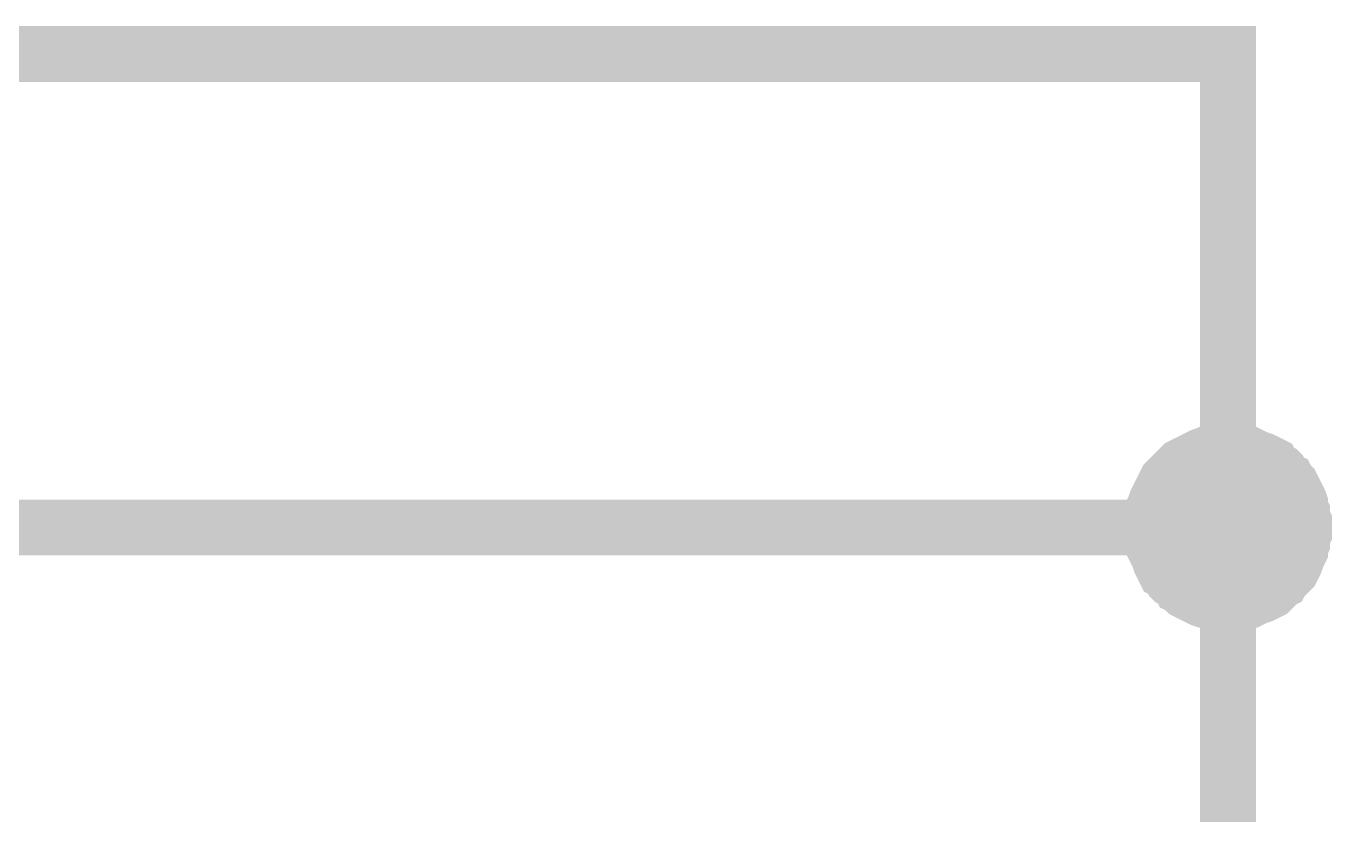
# Model space of a CAD drawing. Header units: millimetres. Extents: x 0 to 594, y 0 to 420.
# Drawn here: x 318.94 to 325.94, y 124.53 to 128.76 of the extents above; entities that cross this region are included whole.
import ezdxf

# ---------------------------------------------------------------- set-up
doc = ezdxf.new("R2010")
doc.units = ezdxf.units.MM
doc.layers.add('Sheet', color=255, linetype='Continuous')

msp = doc.modelspace()

# ---------------------------------------------------------------- linework, layer by layer
at = {"layer": 'Sheet', "color": 0}
for points, const_width in [([(314.7582, 128.612), (322.3779, 128.612)], 0.2997), ([(322.3779, 126.072), (325.3835, 126.072), (325.3835, 128.612), (322.3779, 128.612)], 0.2997), ([(324.8755, 126.072), (324.8755, 126.1037), (324.8755, 126.1249), (324.8861, 126.1461), (324.8861, 126.1778), (324.8861, 126.199), (324.8967, 126.2201), (324.9072, 126.2519), (324.9178, 126.2731), (324.9284, 126.2942), (324.939, 126.3154), (324.9496, 126.3366), (324.9602, 126.3577), (324.9707, 126.3789), (324.9919, 126.4001), (325.0025, 126.4106), (325.0237, 126.4318), (325.0448, 126.453), (325.0554, 126.4636), (325.0766, 126.4847), (325.0977, 126.4953), (325.1189, 126.5059), (325.1401, 126.5165), (325.1612, 126.5271), (325.1824, 126.5376), (325.2036, 126.5482), (325.2353, 126.5588), (325.2565, 126.5694), (325.2777, 126.5694), (325.3094, 126.5694), (325.3306, 126.58), (325.3517, 126.58), (325.3835, 126.58)], 0.0991), ([(324.8755, 126.072), (324.8755, 126.1037), (324.8755, 126.1249), (324.8861, 126.1461), (324.8861, 126.1778), (324.8861, 126.199), (324.8967, 126.2201), (324.9072, 126.2519), (324.9178, 126.2731), (324.9284, 126.2942), (324.939, 126.3154), (324.9496, 126.3366), (324.9602, 126.3577), (324.9707, 126.3789), (324.9919, 126.4001), (325.0025, 126.4106), (325.0237, 126.4318), (325.0448, 126.453), (325.0554, 126.4636), (325.0766, 126.4847), (325.0977, 126.4953), (325.1189, 126.5059), (325.1401, 126.5165), (325.1612, 126.5271), (325.1824, 126.5376), (325.2036, 126.5482), (325.2353, 126.5588), (325.2565, 126.5694), (325.2777, 126.5694), (325.3094, 126.5694), (325.3306, 126.58), (325.3517, 126.58), (325.3835, 126.58)], 0.0991), ([(324.8755, 126.072), (324.8755, 126.1037), (324.8755, 126.1249), (324.8861, 126.1461), (324.8861, 126.1778), (324.8861, 126.199), (324.8967, 126.2201), (324.9072, 126.2519), (324.9178, 126.2731), (324.9284, 126.2942), (324.939, 126.3154), (324.9496, 126.3366), (324.9602, 126.3577), (324.9707, 126.3789), (324.9919, 126.4001), (325.0025, 126.4106), (325.0237, 126.4318), (325.0448, 126.453), (325.0554, 126.4636), (325.0766, 126.4847), (325.0977, 126.4953), (325.1189, 126.5059), (325.1401, 126.5165), (325.1612, 126.5271), (325.1824, 126.5376), (325.2036, 126.5482), (325.2353, 126.5588), (325.2565, 126.5694), (325.2777, 126.5694), (325.3094, 126.5694), (325.3306, 126.58), (325.3517, 126.58), (325.3835, 126.58)], 0.0991), ([(324.8755, 126.072), (324.8755, 126.1037), (324.8755, 126.1249), (324.8861, 126.1461), (324.8861, 126.1778), (324.8861, 126.199), (324.8967, 126.2201), (324.9072, 126.2519), (324.9178, 126.2731), (324.9284, 126.2942), (324.939, 126.3154), (324.9496, 126.3366), (324.9602, 126.3577), (324.9707, 126.3789), (324.9919, 126.4001), (325.0025, 126.4106), (325.0237, 126.4318), (325.0448, 126.453), (325.0554, 126.4636), (325.0766, 126.4847), (325.0977, 126.4953), (325.1189, 126.5059), (325.1401, 126.5165), (325.1612, 126.5271), (325.1824, 126.5376), (325.2036, 126.5482), (325.2353, 126.5588), (325.2565, 126.5694), (325.2777, 126.5694), (325.3094, 126.5694), (325.3306, 126.58), (325.3517, 126.58), (325.3835, 126.58)], 0.0991), ([(324.8755, 126.072), (324.8755, 126.1037), (324.8755, 126.1249), (324.8861, 126.1461), (324.8861, 126.1778), (324.8861, 126.199), (324.8967, 126.2201), (324.9072, 126.2519), (324.9178, 126.2731), (324.9284, 126.2942), (324.939, 126.3154), (324.9496, 126.3366), (324.9602, 126.3577), (324.9707, 126.3789), (324.9919, 126.4001), (325.0025, 126.4106), (325.0237, 126.4318), (325.0448, 126.453), (325.0554, 126.4636), (325.0766, 126.4847), (325.0977, 126.4953), (325.1189, 126.5059), (325.1401, 126.5165), (325.1612, 126.5271), (325.1824, 126.5376), (325.2036, 126.5482), (325.2353, 126.5588), (325.2565, 126.5694), (325.2777, 126.5694), (325.3094, 126.5694), (325.3306, 126.58), (325.3517, 126.58), (325.3835, 126.58)], 0.0991), ([(324.8755, 126.072), (324.8755, 126.1037), (324.8755, 126.1249), (324.8861, 126.1461), (324.8861, 126.1778), (324.8861, 126.199), (324.8967, 126.2201), (324.9072, 126.2519), (324.9178, 126.2731), (324.9284, 126.2942), (324.939, 126.3154), (324.9496, 126.3366), (324.9602, 126.3577), (324.9707, 126.3789), (324.9919, 126.4001), (325.0025, 126.4106), (325.0237, 126.4318), (325.0448, 126.453), (325.0554, 126.4636), (325.0766, 126.4847), (325.0977, 126.4953), (325.1189, 126.5059), (325.1401, 126.5165), (325.1612, 126.5271), (325.1824, 126.5376), (325.2036, 126.5482), (325.2353, 126.5588), (325.2565, 126.5694), (325.2777, 126.5694), (325.3094, 126.5694), (325.3306, 126.58), (325.3517, 126.58), (325.3835, 126.58)], 0.0991), ([(324.8755, 126.072), (324.8755, 126.1037), (324.8755, 126.1249), (324.8861, 126.1461), (324.8861, 126.1778), (324.8861, 126.199), (324.8967, 126.2201), (324.9072, 126.2519), (324.9178, 126.2731), (324.9284, 126.2942), (324.939, 126.3154), (324.9496, 126.3366), (324.9602, 126.3577), (324.9707, 126.3789), (324.9919, 126.4001), (325.0025, 126.4106), (325.0237, 126.4318), (325.0448, 126.453), (325.0554, 126.4636), (325.0766, 126.4847), (325.0977, 126.4953), (325.1189, 126.5059), (325.1401, 126.5165), (325.1612, 126.5271), (325.1824, 126.5376), (325.2036, 126.5482), (325.2353, 126.5588), (325.2565, 126.5694), (325.2777, 126.5694), (325.3094, 126.5694), (325.3306, 126.58), (325.3517, 126.58), (325.3835, 126.58)], 0.0991), ([(324.8755, 126.072), (324.8755, 126.1037), (324.8755, 126.1249), (324.8861, 126.1461), (324.8861, 126.1778), (324.8861, 126.199), (324.8967, 126.2201), (324.9072, 126.2519), (324.9178, 126.2731), (324.9284, 126.2942), (324.939, 126.3154), (324.9496, 126.3366), (324.9602, 126.3577), (324.9707, 126.3789), (324.9919, 126.4001), (325.0025, 126.4106), (325.0237, 126.4318), (325.0448, 126.453), (325.0554, 126.4636), (325.0766, 126.4847), (325.0977, 126.4953), (325.1189, 126.5059), (325.1401, 126.5165), (325.1612, 126.5271), (325.1824, 126.5376), (325.2036, 126.5482), (325.2353, 126.5588), (325.2565, 126.5694), (325.2777, 126.5694), (325.3094, 126.5694), (325.3306, 126.58), (325.3517, 126.58), (325.3835, 126.58)], 0.0991), ([(325.3835, 126.58), (325.3835, 126.58)], 0.0991), ([(325.3835, 126.58), (325.4046, 126.58), (325.4364, 126.58), (325.4576, 126.5694), (325.4893, 126.5694), (325.5105, 126.5694), (325.5316, 126.5588), (325.5528, 126.5482), (325.574, 126.5376), (325.6057, 126.5271), (325.6269, 126.5165), (325.6481, 126.5059), (325.6692, 126.4953), (325.6904, 126.4847), (325.701, 126.4636), (325.7221, 126.453), (325.7433, 126.4318), (325.7539, 126.4106), (325.7751, 126.4001), (325.7856, 126.3789), (325.8068, 126.3577), (325.8174, 126.3366), (325.828, 126.3154), (325.8385, 126.2942), (325.8491, 126.2731), (325.8597, 126.2519), (325.8703, 126.2201), (325.8703, 126.199), (325.8809, 126.1778), (325.8809, 126.1461), (325.8915, 126.1249), (325.8915, 126.1037), (325.8915, 126.072)], 0.0991), ([(325.3835, 126.58), (325.3835, 126.58)], 0.0991), ([(325.3835, 126.58), (325.4046, 126.58), (325.4364, 126.58), (325.4576, 126.5694), (325.4893, 126.5694), (325.5105, 126.5694), (325.5316, 126.5588), (325.5528, 126.5482), (325.574, 126.5376), (325.6057, 126.5271), (325.6269, 126.5165), (325.6481, 126.5059), (325.6692, 126.4953), (325.6904, 126.4847), (325.701, 126.4636), (325.7221, 126.453), (325.7433, 126.4318), (325.7539, 126.4106), (325.7751, 126.4001), (325.7856, 126.3789), (325.8068, 126.3577), (325.8174, 126.3366), (325.828, 126.3154), (325.8385, 126.2942), (325.8491, 126.2731), (325.8597, 126.2519), (325.8703, 126.2201), (325.8703, 126.199), (325.8809, 126.1778), (325.8809, 126.1461), (325.8915, 126.1249), (325.8915, 126.1037), (325.8915, 126.072)], 0.0991), ([(325.3835, 126.58), (325.3835, 126.58)], 0.0991), ([(325.3835, 126.58), (325.4046, 126.58), (325.4364, 126.58), (325.4576, 126.5694), (325.4893, 126.5694), (325.5105, 126.5694), (325.5316, 126.5588), (325.5528, 126.5482), (325.574, 126.5376), (325.6057, 126.5271), (325.6269, 126.5165), (325.6481, 126.5059), (325.6692, 126.4953), (325.6904, 126.4847), (325.701, 126.4636), (325.7221, 126.453), (325.7433, 126.4318), (325.7539, 126.4106), (325.7751, 126.4001), (325.7856, 126.3789), (325.8068, 126.3577), (325.8174, 126.3366), (325.828, 126.3154), (325.8385, 126.2942), (325.8491, 126.2731), (325.8597, 126.2519), (325.8703, 126.2201), (325.8703, 126.199), (325.8809, 126.1778), (325.8809, 126.1461), (325.8915, 126.1249), (325.8915, 126.1037), (325.8915, 126.072)], 0.0991), ([(325.3835, 126.58), (325.3835, 126.58)], 0.0991), ([(325.3835, 126.58), (325.4046, 126.58), (325.4364, 126.58), (325.4576, 126.5694), (325.4893, 126.5694), (325.5105, 126.5694), (325.5316, 126.5588), (325.5528, 126.5482), (325.574, 126.5376), (325.6057, 126.5271), (325.6269, 126.5165), (325.6481, 126.5059), (325.6692, 126.4953), (325.6904, 126.4847), (325.701, 126.4636), (325.7221, 126.453), (325.7433, 126.4318), (325.7539, 126.4106), (325.7751, 126.4001), (325.7856, 126.3789), (325.8068, 126.3577), (325.8174, 126.3366), (325.828, 126.3154), (325.8385, 126.2942), (325.8491, 126.2731), (325.8597, 126.2519), (325.8703, 126.2201), (325.8703, 126.199), (325.8809, 126.1778), (325.8809, 126.1461), (325.8915, 126.1249), (325.8915, 126.1037), (325.8915, 126.072)], 0.0991), ([(325.3835, 126.58), (325.3835, 126.58)], 0.0991), ([(325.3835, 126.58), (325.4046, 126.58), (325.4364, 126.58), (325.4576, 126.5694), (325.4893, 126.5694), (325.5105, 126.5694), (325.5316, 126.5588), (325.5528, 126.5482), (325.574, 126.5376), (325.6057, 126.5271), (325.6269, 126.5165), (325.6481, 126.5059), (325.6692, 126.4953), (325.6904, 126.4847), (325.701, 126.4636), (325.7221, 126.453), (325.7433, 126.4318), (325.7539, 126.4106), (325.7751, 126.4001), (325.7856, 126.3789), (325.8068, 126.3577), (325.8174, 126.3366), (325.828, 126.3154), (325.8385, 126.2942), (325.8491, 126.2731), (325.8597, 126.2519), (325.8703, 126.2201), (325.8703, 126.199), (325.8809, 126.1778), (325.8809, 126.1461), (325.8915, 126.1249), (325.8915, 126.1037), (325.8915, 126.072)], 0.0991), ([(325.3835, 126.58), (325.3835, 126.58)], 0.0991), ([(325.3835, 126.58), (325.4046, 126.58), (325.4364, 126.58), (325.4576, 126.5694), (325.4893, 126.5694), (325.5105, 126.5694), (325.5316, 126.5588), (325.5528, 126.5482), (325.574, 126.5376), (325.6057, 126.5271), (325.6269, 126.5165), (325.6481, 126.5059), (325.6692, 126.4953), (325.6904, 126.4847), (325.701, 126.4636), (325.7221, 126.453), (325.7433, 126.4318), (325.7539, 126.4106), (325.7751, 126.4001), (325.7856, 126.3789), (325.8068, 126.3577), (325.8174, 126.3366), (325.828, 126.3154), (325.8385, 126.2942), (325.8491, 126.2731), (325.8597, 126.2519), (325.8703, 126.2201), (325.8703, 126.199), (325.8809, 126.1778), (325.8809, 126.1461), (325.8915, 126.1249), (325.8915, 126.1037), (325.8915, 126.072)], 0.0991), ([(325.3835, 126.58), (325.3835, 126.58)], 0.0991), ([(325.3835, 126.58), (325.4046, 126.58), (325.4364, 126.58), (325.4576, 126.5694), (325.4893, 126.5694), (325.5105, 126.5694), (325.5316, 126.5588), (325.5528, 126.5482), (325.574, 126.5376), (325.6057, 126.5271), (325.6269, 126.5165), (325.6481, 126.5059), (325.6692, 126.4953), (325.6904, 126.4847), (325.701, 126.4636), (325.7221, 126.453), (325.7433, 126.4318), (325.7539, 126.4106), (325.7751, 126.4001), (325.7856, 126.3789), (325.8068, 126.3577), (325.8174, 126.3366), (325.828, 126.3154), (325.8385, 126.2942), (325.8491, 126.2731), (325.8597, 126.2519), (325.8703, 126.2201), (325.8703, 126.199), (325.8809, 126.1778), (325.8809, 126.1461), (325.8915, 126.1249), (325.8915, 126.1037), (325.8915, 126.072)], 0.0991), ([(325.3835, 126.58), (325.3835, 126.58)], 0.0991), ([(325.3835, 126.58), (325.4046, 126.58), (325.4364, 126.58), (325.4576, 126.5694), (325.4893, 126.5694), (325.5105, 126.5694), (325.5316, 126.5588), (325.5528, 126.5482), (325.574, 126.5376), (325.6057, 126.5271), (325.6269, 126.5165), (325.6481, 126.5059), (325.6692, 126.4953), (325.6904, 126.4847), (325.701, 126.4636), (325.7221, 126.453), (325.7433, 126.4318), (325.7539, 126.4106), (325.7751, 126.4001), (325.7856, 126.3789), (325.8068, 126.3577), (325.8174, 126.3366), (325.828, 126.3154), (325.8385, 126.2942), (325.8491, 126.2731), (325.8597, 126.2519), (325.8703, 126.2201), (325.8703, 126.199), (325.8809, 126.1778), (325.8809, 126.1461), (325.8915, 126.1249), (325.8915, 126.1037), (325.8915, 126.072)], 0.0991), ([(314.7582, 126.072), (322.3779, 126.072)], 0.2997), ([(325.3835, 123.5319), (325.3835, 126.072)], 0.2997), ([(325.3835, 125.564), (325.3517, 125.564), (325.3306, 125.564), (325.3094, 125.5745), (325.2777, 125.5745), (325.2565, 125.5851), (325.2353, 125.5851), (325.2036, 125.5957), (325.1824, 125.6063), (325.1612, 125.6169), (325.1401, 125.6275), (325.1189, 125.638), (325.0977, 125.6486), (325.0766, 125.6698), (325.0554, 125.6804), (325.0448, 125.7015), (325.0237, 125.7121), (325.0025, 125.7333), (324.9919, 125.7545), (324.9707, 125.765), (324.9602, 125.7862), (324.9496, 125.8074), (324.939, 125.8285), (324.9284, 125.8497), (324.9178, 125.8815), (324.9072, 125.9026), (324.8967, 125.9238), (324.8861, 125.945), (324.8861, 125.9661), (324.8861, 125.9979), (324.8755, 126.0191), (324.8755, 126.0508), (324.8755, 126.072)], 0.0991), ([(324.8755, 126.072), (324.8755, 126.072)], 0.0991), ([(325.3835, 125.564), (325.3517, 125.564), (325.3306, 125.564), (325.3094, 125.5745), (325.2777, 125.5745), (325.2565, 125.5851), (325.2353, 125.5851), (325.2036, 125.5957), (325.1824, 125.6063), (325.1612, 125.6169), (325.1401, 125.6275), (325.1189, 125.638), (325.0977, 125.6486), (325.0766, 125.6698), (325.0554, 125.6804), (325.0448, 125.7015), (325.0237, 125.7121), (325.0025, 125.7333), (324.9919, 125.7545), (324.9707, 125.765), (324.9602, 125.7862), (324.9496, 125.8074), (324.939, 125.8285), (324.9284, 125.8497), (324.9178, 125.8815), (324.9072, 125.9026), (324.8967, 125.9238), (324.8861, 125.945), (324.8861, 125.9661), (324.8861, 125.9979), (324.8755, 126.0191), (324.8755, 126.0508), (324.8755, 126.072)], 0.0991), ([(324.8755, 126.072), (324.8755, 126.072)], 0.0991), ([(325.3835, 125.564), (325.3517, 125.564), (325.3306, 125.564), (325.3094, 125.5745), (325.2777, 125.5745), (325.2565, 125.5851), (325.2353, 125.5851), (325.2036, 125.5957), (325.1824, 125.6063), (325.1612, 125.6169), (325.1401, 125.6275), (325.1189, 125.638), (325.0977, 125.6486), (325.0766, 125.6698), (325.0554, 125.6804), (325.0448, 125.7015), (325.0237, 125.7121), (325.0025, 125.7333), (324.9919, 125.7545), (324.9707, 125.765), (324.9602, 125.7862), (324.9496, 125.8074), (324.939, 125.8285), (324.9284, 125.8497), (324.9178, 125.8815), (324.9072, 125.9026), (324.8967, 125.9238), (324.8861, 125.945), (324.8861, 125.9661), (324.8861, 125.9979), (324.8755, 126.0191), (324.8755, 126.0508), (324.8755, 126.072)], 0.0991), ([(324.8755, 126.072), (324.8755, 126.072)], 0.0991), ([(325.3835, 125.564), (325.3517, 125.564), (325.3306, 125.564), (325.3094, 125.5745), (325.2777, 125.5745), (325.2565, 125.5851), (325.2353, 125.5851), (325.2036, 125.5957), (325.1824, 125.6063), (325.1612, 125.6169), (325.1401, 125.6275), (325.1189, 125.638), (325.0977, 125.6486), (325.0766, 125.6698), (325.0554, 125.6804), (325.0448, 125.7015), (325.0237, 125.7121), (325.0025, 125.7333), (324.9919, 125.7545), (324.9707, 125.765), (324.9602, 125.7862), (324.9496, 125.8074), (324.939, 125.8285), (324.9284, 125.8497), (324.9178, 125.8815), (324.9072, 125.9026), (324.8967, 125.9238), (324.8861, 125.945), (324.8861, 125.9661), (324.8861, 125.9979), (324.8755, 126.0191), (324.8755, 126.0508), (324.8755, 126.072)], 0.0991), ([(324.8755, 126.072), (324.8755, 126.072)], 0.0991), ([(325.3835, 125.564), (325.3517, 125.564), (325.3306, 125.564), (325.3094, 125.5745), (325.2777, 125.5745), (325.2565, 125.5851), (325.2353, 125.5851), (325.2036, 125.5957), (325.1824, 125.6063), (325.1612, 125.6169), (325.1401, 125.6275), (325.1189, 125.638), (325.0977, 125.6486), (325.0766, 125.6698), (325.0554, 125.6804), (325.0448, 125.7015), (325.0237, 125.7121), (325.0025, 125.7333), (324.9919, 125.7545), (324.9707, 125.765), (324.9602, 125.7862), (324.9496, 125.8074), (324.939, 125.8285), (324.9284, 125.8497), (324.9178, 125.8815), (324.9072, 125.9026), (324.8967, 125.9238), (324.8861, 125.945), (324.8861, 125.9661), (324.8861, 125.9979), (324.8755, 126.0191), (324.8755, 126.0508), (324.8755, 126.072)], 0.0991), ([(324.8755, 126.072), (324.8755, 126.072)], 0.0991), ([(325.3835, 125.564), (325.3517, 125.564), (325.3306, 125.564), (325.3094, 125.5745), (325.2777, 125.5745), (325.2565, 125.5851), (325.2353, 125.5851), (325.2036, 125.5957), (325.1824, 125.6063), (325.1612, 125.6169), (325.1401, 125.6275), (325.1189, 125.638), (325.0977, 125.6486), (325.0766, 125.6698), (325.0554, 125.6804), (325.0448, 125.7015), (325.0237, 125.7121), (325.0025, 125.7333), (324.9919, 125.7545), (324.9707, 125.765), (324.9602, 125.7862), (324.9496, 125.8074), (324.939, 125.8285), (324.9284, 125.8497), (324.9178, 125.8815), (324.9072, 125.9026), (324.8967, 125.9238), (324.8861, 125.945), (324.8861, 125.9661), (324.8861, 125.9979), (324.8755, 126.0191), (324.8755, 126.0508), (324.8755, 126.072)], 0.0991), ([(324.8755, 126.072), (324.8755, 126.072)], 0.0991), ([(325.3835, 125.564), (325.3517, 125.564), (325.3306, 125.564), (325.3094, 125.5745), (325.2777, 125.5745), (325.2565, 125.5851), (325.2353, 125.5851), (325.2036, 125.5957), (325.1824, 125.6063), (325.1612, 125.6169), (325.1401, 125.6275), (325.1189, 125.638), (325.0977, 125.6486), (325.0766, 125.6698), (325.0554, 125.6804), (325.0448, 125.7015), (325.0237, 125.7121), (325.0025, 125.7333), (324.9919, 125.7545), (324.9707, 125.765), (324.9602, 125.7862), (324.9496, 125.8074), (324.939, 125.8285), (324.9284, 125.8497), (324.9178, 125.8815), (324.9072, 125.9026), (324.8967, 125.9238), (324.8861, 125.945), (324.8861, 125.9661), (324.8861, 125.9979), (324.8755, 126.0191), (324.8755, 126.0508), (324.8755, 126.072)], 0.0991), ([(324.8755, 126.072), (324.8755, 126.072)], 0.0991), ([(325.3835, 125.564), (325.3517, 125.564), (325.3306, 125.564), (325.3094, 125.5745), (325.2777, 125.5745), (325.2565, 125.5851), (325.2353, 125.5851), (325.2036, 125.5957), (325.1824, 125.6063), (325.1612, 125.6169), (325.1401, 125.6275), (325.1189, 125.638), (325.0977, 125.6486), (325.0766, 125.6698), (325.0554, 125.6804), (325.0448, 125.7015), (325.0237, 125.7121), (325.0025, 125.7333), (324.9919, 125.7545), (324.9707, 125.765), (324.9602, 125.7862), (324.9496, 125.8074), (324.939, 125.8285), (324.9284, 125.8497), (324.9178, 125.8815), (324.9072, 125.9026), (324.8967, 125.9238), (324.8861, 125.945), (324.8861, 125.9661), (324.8861, 125.9979), (324.8755, 126.0191), (324.8755, 126.0508), (324.8755, 126.072)], 0.0991), ([(324.8755, 126.072), (324.8755, 126.072)], 0.0991), ([(325.8915, 126.072), (325.8915, 126.0508), (325.8915, 126.0191), (325.8809, 125.9979), (325.8809, 125.9661), (325.8703, 125.945), (325.8703, 125.9238), (325.8597, 125.9026), (325.8491, 125.8815), (325.8385, 125.8497), (325.828, 125.8285), (325.8174, 125.8074), (325.8068, 125.7862), (325.7856, 125.765), (325.7751, 125.7545), (325.7539, 125.7333), (325.7433, 125.7121), (325.7221, 125.7015), (325.701, 125.6804), (325.6904, 125.6698), (325.6692, 125.6486), (325.6481, 125.638), (325.6269, 125.6275), (325.6057, 125.6169), (325.574, 125.6063), (325.5528, 125.5957), (325.5316, 125.5851), (325.5105, 125.5851), (325.4893, 125.5745), (325.4576, 125.5745), (325.4364, 125.564), (325.4046, 125.564), (325.3835, 125.564)], 0.0991), ([(325.8915, 126.072), (325.8915, 126.0508), (325.8915, 126.0191), (325.8809, 125.9979), (325.8809, 125.9661), (325.8703, 125.945), (325.8703, 125.9238), (325.8597, 125.9026), (325.8491, 125.8815), (325.8385, 125.8497), (325.828, 125.8285), (325.8174, 125.8074), (325.8068, 125.7862), (325.7856, 125.765), (325.7751, 125.7545), (325.7539, 125.7333), (325.7433, 125.7121), (325.7221, 125.7015), (325.701, 125.6804), (325.6904, 125.6698), (325.6692, 125.6486), (325.6481, 125.638), (325.6269, 125.6275), (325.6057, 125.6169), (325.574, 125.6063), (325.5528, 125.5957), (325.5316, 125.5851), (325.5105, 125.5851), (325.4893, 125.5745), (325.4576, 125.5745), (325.4364, 125.564), (325.4046, 125.564), (325.3835, 125.564)], 0.0991), ([(325.8915, 126.072), (325.8915, 126.0508), (325.8915, 126.0191), (325.8809, 125.9979), (325.8809, 125.9661), (325.8703, 125.945), (325.8703, 125.9238), (325.8597, 125.9026), (325.8491, 125.8815), (325.8385, 125.8497), (325.828, 125.8285), (325.8174, 125.8074), (325.8068, 125.7862), (325.7856, 125.765), (325.7751, 125.7545), (325.7539, 125.7333), (325.7433, 125.7121), (325.7221, 125.7015), (325.701, 125.6804), (325.6904, 125.6698), (325.6692, 125.6486), (325.6481, 125.638), (325.6269, 125.6275), (325.6057, 125.6169), (325.574, 125.6063), (325.5528, 125.5957), (325.5316, 125.5851), (325.5105, 125.5851), (325.4893, 125.5745), (325.4576, 125.5745), (325.4364, 125.564), (325.4046, 125.564), (325.3835, 125.564)], 0.0991), ([(325.8915, 126.072), (325.8915, 126.0508), (325.8915, 126.0191), (325.8809, 125.9979), (325.8809, 125.9661), (325.8703, 125.945), (325.8703, 125.9238), (325.8597, 125.9026), (325.8491, 125.8815), (325.8385, 125.8497), (325.828, 125.8285), (325.8174, 125.8074), (325.8068, 125.7862), (325.7856, 125.765), (325.7751, 125.7545), (325.7539, 125.7333), (325.7433, 125.7121), (325.7221, 125.7015), (325.701, 125.6804), (325.6904, 125.6698), (325.6692, 125.6486), (325.6481, 125.638), (325.6269, 125.6275), (325.6057, 125.6169), (325.574, 125.6063), (325.5528, 125.5957), (325.5316, 125.5851), (325.5105, 125.5851), (325.4893, 125.5745), (325.4576, 125.5745), (325.4364, 125.564), (325.4046, 125.564), (325.3835, 125.564)], 0.0991), ([(325.8915, 126.072), (325.8915, 126.0508), (325.8915, 126.0191), (325.8809, 125.9979), (325.8809, 125.9661), (325.8703, 125.945), (325.8703, 125.9238), (325.8597, 125.9026), (325.8491, 125.8815), (325.8385, 125.8497), (325.828, 125.8285), (325.8174, 125.8074), (325.8068, 125.7862), (325.7856, 125.765), (325.7751, 125.7545), (325.7539, 125.7333), (325.7433, 125.7121), (325.7221, 125.7015), (325.701, 125.6804), (325.6904, 125.6698), (325.6692, 125.6486), (325.6481, 125.638), (325.6269, 125.6275), (325.6057, 125.6169), (325.574, 125.6063), (325.5528, 125.5957), (325.5316, 125.5851), (325.5105, 125.5851), (325.4893, 125.5745), (325.4576, 125.5745), (325.4364, 125.564), (325.4046, 125.564), (325.3835, 125.564)], 0.0991), ([(325.8915, 126.072), (325.8915, 126.0508), (325.8915, 126.0191), (325.8809, 125.9979), (325.8809, 125.9661), (325.8703, 125.945), (325.8703, 125.9238), (325.8597, 125.9026), (325.8491, 125.8815), (325.8385, 125.8497), (325.828, 125.8285), (325.8174, 125.8074), (325.8068, 125.7862), (325.7856, 125.765), (325.7751, 125.7545), (325.7539, 125.7333), (325.7433, 125.7121), (325.7221, 125.7015), (325.701, 125.6804), (325.6904, 125.6698), (325.6692, 125.6486), (325.6481, 125.638), (325.6269, 125.6275), (325.6057, 125.6169), (325.574, 125.6063), (325.5528, 125.5957), (325.5316, 125.5851), (325.5105, 125.5851), (325.4893, 125.5745), (325.4576, 125.5745), (325.4364, 125.564), (325.4046, 125.564), (325.3835, 125.564)], 0.0991), ([(325.8915, 126.072), (325.8915, 126.0508), (325.8915, 126.0191), (325.8809, 125.9979), (325.8809, 125.9661), (325.8703, 125.945), (325.8703, 125.9238), (325.8597, 125.9026), (325.8491, 125.8815), (325.8385, 125.8497), (325.828, 125.8285), (325.8174, 125.8074), (325.8068, 125.7862), (325.7856, 125.765), (325.7751, 125.7545), (325.7539, 125.7333), (325.7433, 125.7121), (325.7221, 125.7015), (325.701, 125.6804), (325.6904, 125.6698), (325.6692, 125.6486), (325.6481, 125.638), (325.6269, 125.6275), (325.6057, 125.6169), (325.574, 125.6063), (325.5528, 125.5957), (325.5316, 125.5851), (325.5105, 125.5851), (325.4893, 125.5745), (325.4576, 125.5745), (325.4364, 125.564), (325.4046, 125.564), (325.3835, 125.564)], 0.0991), ([(325.8915, 126.072), (325.8915, 126.0508), (325.8915, 126.0191), (325.8809, 125.9979), (325.8809, 125.9661), (325.8703, 125.945), (325.8703, 125.9238), (325.8597, 125.9026), (325.8491, 125.8815), (325.8385, 125.8497), (325.828, 125.8285), (325.8174, 125.8074), (325.8068, 125.7862), (325.7856, 125.765), (325.7751, 125.7545), (325.7539, 125.7333), (325.7433, 125.7121), (325.7221, 125.7015), (325.701, 125.6804), (325.6904, 125.6698), (325.6692, 125.6486), (325.6481, 125.638), (325.6269, 125.6275), (325.6057, 125.6169), (325.574, 125.6063), (325.5528, 125.5957), (325.5316, 125.5851), (325.5105, 125.5851), (325.4893, 125.5745), (325.4576, 125.5745), (325.4364, 125.564), (325.4046, 125.564), (325.3835, 125.564)], 0.0991), ([(325.8915, 126.072), (325.8915, 126.072), (325.8915, 126.072), (325.8915, 126.072), (325.8915, 126.072), (325.8915, 126.072), (325.8915, 126.072), (325.8915, 126.072), (325.8915, 126.072), (325.8915, 126.072), (325.8915, 126.072), (325.8915, 126.072), (325.8915, 126.072), (325.8915, 126.072), (325.8915, 126.072), (325.8915, 126.072), (325.8915, 126.072), (325.8915, 126.072), (325.8915, 126.072), (325.8915, 126.072), (325.8915, 126.072), (325.8915, 126.072), (325.8915, 126.072), (325.8915, 126.072), (325.8915, 126.072), (325.8915, 126.072), (325.8915, 126.072), (325.8915, 126.072), (325.8915, 126.072), (325.8915, 126.072), (325.8915, 126.072), (325.8915, 126.072), (325.8915, 126.072)], 0.0991), ([(325.8915, 126.072), (325.8915, 126.072)], 0.0991), ([(325.8915, 126.072), (325.8915, 126.072), (325.8915, 126.072), (325.8915, 126.072), (325.8915, 126.072), (325.8915, 126.072), (325.8915, 126.072), (325.8915, 126.072), (325.8915, 126.072), (325.8915, 126.072), (325.8915, 126.072), (325.8915, 126.072), (325.8915, 126.072), (325.8915, 126.072), (325.8915, 126.072), (325.8915, 126.072), (325.8915, 126.072), (325.8915, 126.072), (325.8915, 126.072), (325.8915, 126.072), (325.8915, 126.072), (325.8915, 126.072), (325.8915, 126.072), (325.8915, 126.072), (325.8915, 126.072), (325.8915, 126.072), (325.8915, 126.072), (325.8915, 126.072), (325.8915, 126.072), (325.8915, 126.072), (325.8915, 126.072), (325.8915, 126.072), (325.8915, 126.072)], 0.0991), ([(325.8915, 126.072), (325.8915, 126.072)], 0.0991), ([(325.8915, 126.072), (325.8915, 126.072), (325.8915, 126.072), (325.8915, 126.072), (325.8915, 126.072), (325.8915, 126.072), (325.8915, 126.072), (325.8915, 126.072), (325.8915, 126.072), (325.8915, 126.072), (325.8915, 126.072), (325.8915, 126.072), (325.8915, 126.072), (325.8915, 126.072), (325.8915, 126.072), (325.8915, 126.072), (325.8915, 126.072), (325.8915, 126.072), (325.8915, 126.072), (325.8915, 126.072), (325.8915, 126.072), (325.8915, 126.072), (325.8915, 126.072), (325.8915, 126.072), (325.8915, 126.072), (325.8915, 126.072), (325.8915, 126.072), (325.8915, 126.072), (325.8915, 126.072), (325.8915, 126.072), (325.8915, 126.072), (325.8915, 126.072), (325.8915, 126.072)], 0.0991), ([(325.8915, 126.072), (325.8915, 126.072)], 0.0991), ([(325.8915, 126.072), (325.8915, 126.072), (325.8915, 126.072), (325.8915, 126.072), (325.8915, 126.072), (325.8915, 126.072), (325.8915, 126.072), (325.8915, 126.072), (325.8915, 126.072), (325.8915, 126.072), (325.8915, 126.072), (325.8915, 126.072), (325.8915, 126.072), (325.8915, 126.072), (325.8915, 126.072), (325.8915, 126.072), (325.8915, 126.072), (325.8915, 126.072), (325.8915, 126.072), (325.8915, 126.072), (325.8915, 126.072), (325.8915, 126.072), (325.8915, 126.072), (325.8915, 126.072), (325.8915, 126.072), (325.8915, 126.072), (325.8915, 126.072), (325.8915, 126.072), (325.8915, 126.072), (325.8915, 126.072), (325.8915, 126.072), (325.8915, 126.072), (325.8915, 126.072)], 0.0991), ([(325.8915, 126.072), (325.8915, 126.072)], 0.0991), ([(325.8915, 126.072), (325.8915, 126.072), (325.8915, 126.072), (325.8915, 126.072), (325.8915, 126.072), (325.8915, 126.072), (325.8915, 126.072), (325.8915, 126.072), (325.8915, 126.072), (325.8915, 126.072), (325.8915, 126.072), (325.8915, 126.072), (325.8915, 126.072), (325.8915, 126.072), (325.8915, 126.072), (325.8915, 126.072), (325.8915, 126.072), (325.8915, 126.072), (325.8915, 126.072), (325.8915, 126.072), (325.8915, 126.072), (325.8915, 126.072), (325.8915, 126.072), (325.8915, 126.072), (325.8915, 126.072), (325.8915, 126.072), (325.8915, 126.072), (325.8915, 126.072), (325.8915, 126.072), (325.8915, 126.072), (325.8915, 126.072), (325.8915, 126.072), (325.8915, 126.072)], 0.0991), ([(325.8915, 126.072), (325.8915, 126.072)], 0.0991), ([(325.8915, 126.072), (325.8915, 126.072), (325.8915, 126.072), (325.8915, 126.072), (325.8915, 126.072), (325.8915, 126.072), (325.8915, 126.072), (325.8915, 126.072), (325.8915, 126.072), (325.8915, 126.072), (325.8915, 126.072), (325.8915, 126.072), (325.8915, 126.072), (325.8915, 126.072), (325.8915, 126.072), (325.8915, 126.072), (325.8915, 126.072), (325.8915, 126.072), (325.8915, 126.072), (325.8915, 126.072), (325.8915, 126.072), (325.8915, 126.072), (325.8915, 126.072), (325.8915, 126.072), (325.8915, 126.072), (325.8915, 126.072), (325.8915, 126.072), (325.8915, 126.072), (325.8915, 126.072), (325.8915, 126.072), (325.8915, 126.072), (325.8915, 126.072), (325.8915, 126.072)], 0.0991), ([(325.8915, 126.072), (325.8915, 126.072)], 0.0991), ([(325.8915, 126.072), (325.8915, 126.072), (325.8915, 126.072), (325.8915, 126.072), (325.8915, 126.072), (325.8915, 126.072), (325.8915, 126.072), (325.8915, 126.072), (325.8915, 126.072), (325.8915, 126.072), (325.8915, 126.072), (325.8915, 126.072), (325.8915, 126.072), (325.8915, 126.072), (325.8915, 126.072), (325.8915, 126.072), (325.8915, 126.072), (325.8915, 126.072), (325.8915, 126.072), (325.8915, 126.072), (325.8915, 126.072), (325.8915, 126.072), (325.8915, 126.072), (325.8915, 126.072), (325.8915, 126.072), (325.8915, 126.072), (325.8915, 126.072), (325.8915, 126.072), (325.8915, 126.072), (325.8915, 126.072), (325.8915, 126.072), (325.8915, 126.072), (325.8915, 126.072)], 0.0991), ([(325.8915, 126.072), (325.8915, 126.072)], 0.0991), ([(325.8915, 126.072), (325.8915, 126.072), (325.8915, 126.072), (325.8915, 126.072), (325.8915, 126.072), (325.8915, 126.072), (325.8915, 126.072), (325.8915, 126.072), (325.8915, 126.072), (325.8915, 126.072), (325.8915, 126.072), (325.8915, 126.072), (325.8915, 126.072), (325.8915, 126.072), (325.8915, 126.072), (325.8915, 126.072), (325.8915, 126.072), (325.8915, 126.072), (325.8915, 126.072), (325.8915, 126.072), (325.8915, 126.072), (325.8915, 126.072), (325.8915, 126.072), (325.8915, 126.072), (325.8915, 126.072), (325.8915, 126.072), (325.8915, 126.072), (325.8915, 126.072), (325.8915, 126.072), (325.8915, 126.072), (325.8915, 126.072), (325.8915, 126.072), (325.8915, 126.072)], 0.0991), ([(325.8915, 126.072), (325.8915, 126.072)], 0.0991)]:
    msp.add_lwpolyline(points, dxfattribs=dict(at, const_width=const_width))
at = {"layer": 'Sheet', "color": 0, "const_width": 0.508}
msp.add_lwpolyline([(325.1256, 126.0801, 1), (325.6336, 126.0801, 1)], format="xyb", close=True, dxfattribs=at)

doc.saveas('drawing.dxf')
